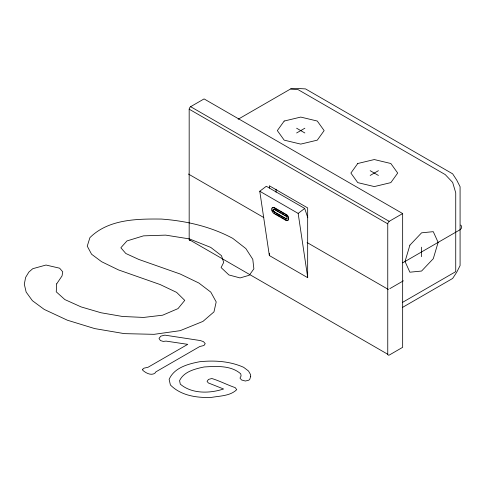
<?xml version="1.0" encoding="UTF-8"?>
<svg xmlns="http://www.w3.org/2000/svg" width="486" height="486" viewBox="0 0 486 486"><rect width="100%" height="100%" fill="white"/><g stroke="black" fill="none" stroke-linecap="round" stroke-linejoin="round"><path stroke-width="0.73" d="M269.347 188.07L269.347 185.798L307.668 207.923L307.668 277.67L269.347 255.545L259.767 191.241L266.304 186.272L304.698 208.439L307.79 217.722M307.735 277.706L298.161 213.409L304.698 208.439M190.615 106.683L204.077 98.913L402.657 213.561L402.657 347.32L389.195 355.102A2.564 1.482 -60 0 1 387.755 354.264L189.175 239.616L189.175 109.18A2.564 1.482 -60 0 1 190.615 106.683L389.195 221.33L402.657 213.561M238.14 119.246L290.683 88.908L298.112 88.507L305.542 88.908L452.654 173.842L456.719 180.081L460.084 186.715L460.084 265.587L456.719 272.221L452.654 278.454L402.742 307.274M296.618 132.976L304.862 128.219M288.532 218.87L288.198 219.058A3.25 1.877 60 0 1 285.902 220.389L274.134 213.597A3.511 2.029 60 0 1 271.65 209.296A3.511 2.029 60 0 1 274.134 207.862L274.462 207.674L286.625 214.691A2.691 1.555 60 0 1 288.532 217.989L288.532 218.87A3.25 1.877 60 0 1 286.94 220.48M287.026 218.67A1.391 0.802 60 0 1 286.23 218.676L285.902 218.87L274.134 212.072A1.646 0.954 60 0 1 272.968 210.055A1.646 0.954 60 0 1 274.134 209.381L274.462 209.193L278.308 211.41M274.134 212.072L274.462 211.884L286.23 218.676M274.134 213.597L274.462 213.403M274.134 207.862L286.297 214.885L286.625 214.691M274.134 209.381L286.297 216.404L286.625 216.209L284.705 215.104M288.198 219.058L288.532 217.989M370.174 175.446L378.418 170.683M402.718 262.829L459.647 229.963A7.023 4.052 0 0 0 460.758 225.073M389.839 288.641L403.392 280.817M402.536 302.365L455.734 271.65L455.734 192.784L452.654 182.426L445.225 174.583L298.112 89.643L290.683 88.908M296.618 128.219L304.862 132.976M370.174 170.683L378.418 175.446M189.175 109.18L387.755 223.827L387.755 354.264M259.767 191.241L298.161 213.409M279.584 212.145L280.865 212.886M282.147 213.627L283.423 214.362M275.775 214.156L280.349 216.799M281.655 217.558L283.617 218.688M284.924 219.441L286.23 220.194M188.428 174.037L263.825 217.564M307.091 242.544L388.387 289.48M421.581 247.174L421.581 256.693M276.06 189.23L276.06 192.243M269.347 253.267L269.347 255.545M272.458 211.064A3.511 2.029 60 0 1 272.105 210.061M272.105 208.287A3.511 2.029 60 0 1 274.462 207.674M274.462 211.884A1.646 0.954 60 0 1 273.424 210.547A1.646 0.954 60 0 1 273.521 209.199M286.297 214.885A2.691 1.555 60 0 1 288.198 218.184M286.297 216.404A0.832 0.48 60 0 1 286.886 217.424L286.886 218.299A1.391 0.802 60 0 1 285.902 218.87M190.615 240.449A2.564 1.482 -60 0 1 189.175 239.616M387.755 223.827A2.564 1.482 -60 0 1 389.195 221.33M142.738 369.238L142.69 370.211C145.885 373.157 151.784 376.273 155.544 372.665L155.824 371.887L199.819 346.488L203.938 345.516L205.238 343.651L203.482 341.664L200.426 340.577L164.888 335.14L160.811 336.142L159.007 338.42L160.404 340.552L163.229 341.415L166.06 341.105L187.748 344.343L148.084 367.24L144.063 368.151L142.738 369.238M56.698 283.842L56.248 291.819L64.845 299.57L81.138 306.921L101.058 312.765L122.508 316.477L143.637 317.431L162.67 315.189L178.01 308.61L184.753 300.378L176.606 292.372L160.125 284.541L118.499 269.918L101.629 261.723L91.575 254.227L87.249 246.141L89.922 237.618C108.536 219.156 136.833 218.797 161.395 219.065C186.181 220.881 210.73 226.549 232.745 238.353L245.855 248.571L252.793 259.336L253.874 268.855L249.294 275.246L240.066 277.931L228.924 274.955L221.094 267.567L223.706 262.385L221.476 255.66L210.724 247.392L189.4 238.905L165.659 235.121L143.51 235.856L126.961 240.928L120.85 247.763L125.819 253.492L138.802 259.445L180.233 274.031L198.883 283.034L210.784 292.11L216.197 301.921L213.968 311.884L202.96 321.398L180.172 330.662L154.074 334.332L124.355 333.639L94.758 328.603L67.323 320.189L44.22 309.418L32.386 300.676L26.147 292.074L24.3 284.176L25.637 277.378L28.881 272.051L32.762 268.703L46.006 265.034L59.626 268.193L62.743 271.832L62.044 275.908L56.698 283.842M250.709 376.267L249.774 379.28L248.862 380.173L245.381 381.03L241.56 379.979L239.993 378.114L241.099 375.933L240.734 373.819C230.941 365.186 216.361 366.244 204.138 366.966C195.099 368.874 183.89 371.553 179.571 380.641L180.294 384.14C191.885 394.037 209.776 393.551 223.572 388.994L208.294 382.919L207.066 381.322L208.506 379.414L211.841 378.521C219.8 380.945 227.278 384.912 235.2 387.621L236.725 389.657C230.382 395.956 220.091 395.914 211.732 397.348C197.231 398.077 180.992 395.756 170.386 384.961L169.134 379.366C174.243 367.623 188.246 363.886 199.77 361.724C214.52 360.211 229.969 361.171 243.644 367.313L248.498 371L250.557 374.591L250.709 376.267M409.88 245.175L405.032 261.486L409.88 272.203L421.581 271.042L433.281 258.692L438.129 242.38L433.281 231.664L421.581 232.824L409.88 245.175M284.189 121.044L277.336 130.594L284.189 140.15L300.737 144.105L317.285 140.15L324.144 130.594L317.285 121.044L300.737 117.083L284.189 121.044M357.751 163.509L350.892 173.065L357.751 182.621L374.299 186.575L390.841 182.621L397.7 173.065L390.841 163.509L374.299 159.554L357.751 163.509"/></g></svg>
